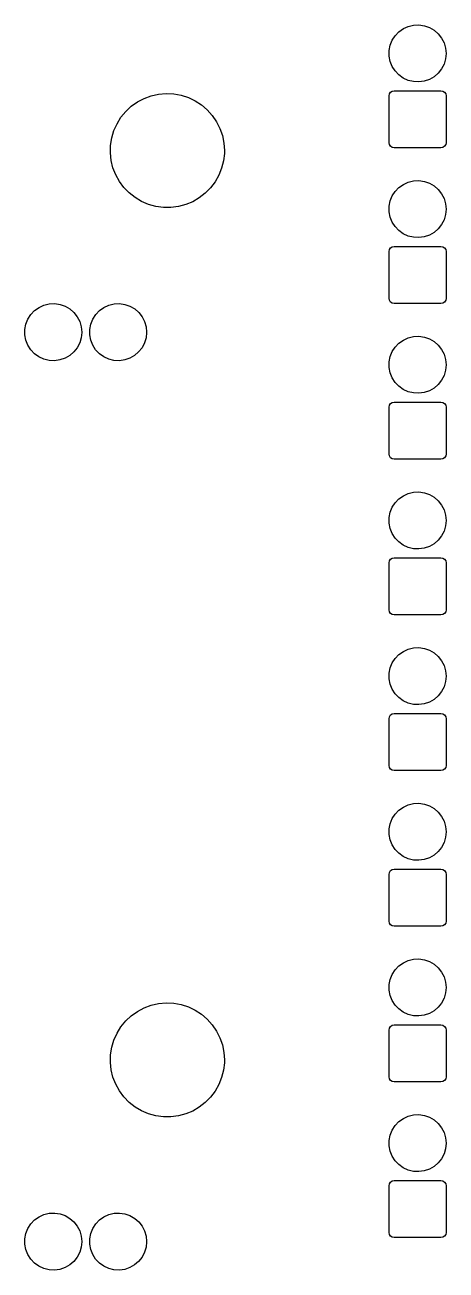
# Model space of a CAD drawing. Extents: x 10 to 584, y -410 to -10.
# Drawn here: x 224.91 to 241.16, y -203.02 to -155.03 of the extents above; entities that cross this region are included whole.
import ezdxf

# ---------------------------------------------------------------- set-up
doc = ezdxf.new("R2010")
doc.units = 0
doc.layers.add('BLACK', color=7, linetype='CONTINUOUS')

msp = doc.modelspace()

# ---------------------------------------------------------------- linework, layer by layer
at = {"layer": 'BLACK', "linetype": 'CONTINUOUS'}
for p, q in [((239.081, -155.623), (239.194, -155.447)), ((239.194, -155.447), (239.338, -155.296)), ((239.338, -155.296), (239.509, -155.175)), ((239.509, -155.175), (239.699, -155.089)), ((239.699, -155.089), (239.902, -155.04)), ((239.902, -155.04), (240.111, -155.03)), ((240.111, -155.03), (240.318, -155.06)), ((240.318, -155.06), (240.515, -155.129)), ((240.515, -155.129), (240.696, -155.233)), ((240.696, -155.233), (240.854, -155.37)), ((240.854, -155.37), (240.983, -155.535)), ((238.962, -156.021), (239.002, -155.816)), ((239.002, -155.816), (239.081, -155.623)), ((240.983, -155.535), (241.079, -155.72)), ((241.079, -155.72), (241.137, -155.921)), ((241.137, -155.921), (241.157, -156.129)), ((238.962, -156.23), (238.962, -156.021)), ((239.001, -156.436), (238.962, -156.23)), ((239.078, -156.63), (239.001, -156.436)), ((241.136, -156.342), (241.076, -156.543)), ((241.157, -156.135), (241.136, -156.342)), ((241.157, -156.129), (241.157, -156.135)), ((239.19, -156.806), (239.078, -156.63)), ((239.334, -156.958), (239.19, -156.806)), ((240.85, -156.892), (240.691, -157.028)), ((240.98, -156.728), (240.85, -156.892)), ((241.076, -156.543), (240.98, -156.728)), ((239.504, -157.08), (239.334, -156.958)), ((239.694, -157.167), (239.504, -157.08)), ((239.897, -157.217), (239.694, -157.167)), ((240.105, -157.228), (239.897, -157.217)), ((240.312, -157.199), (240.105, -157.228)), ((240.51, -157.131), (240.312, -157.199)), ((240.691, -157.028), (240.51, -157.131)), ((229.254, -157.999), (229.512, -157.863)), ((229.512, -157.863), (229.786, -157.762)), ((229.786, -157.762), (230.071, -157.699)), ((230.071, -157.699), (230.361, -157.673)), ((230.361, -157.673), (230.652, -157.687)), ((230.652, -157.687), (230.939, -157.738)), ((230.939, -157.738), (231.217, -157.827)), ((231.217, -157.827), (231.48, -157.952)), ((238.957, -157.769), (238.972, -157.692)), ((238.957, -159.569), (238.957, -157.769)), ((238.972, -157.692), (239.016, -157.627)), ((239.016, -157.627), (239.081, -157.584)), ((239.081, -157.584), (239.157, -157.569)), ((239.157, -157.569), (240.957, -157.569)), ((240.957, -157.569), (241.034, -157.584)), ((241.034, -157.584), (241.099, -157.627)), ((241.099, -157.627), (241.142, -157.692)), ((241.142, -157.692), (241.157, -157.769)), ((241.157, -157.769), (241.157, -159.569)), ((228.618, -158.592), (228.803, -158.367)), ((228.803, -158.367), (229.017, -158.168)), ((229.017, -158.168), (229.254, -157.999)), ((231.48, -157.952), (231.725, -158.111)), ((231.725, -158.111), (231.946, -158.301)), ((231.946, -158.301), (232.141, -158.518)), ((228.345, -159.106), (228.465, -158.84)), ((228.465, -158.84), (228.618, -158.592)), ((232.141, -158.518), (232.305, -158.76)), ((232.305, -158.76), (232.435, -159.02)), ((228.262, -159.385), (228.345, -159.106)), ((232.435, -159.02), (232.53, -159.296)), ((232.53, -159.296), (232.588, -159.582)), ((228.209, -159.965), (228.216, -159.673)), ((228.216, -159.673), (228.262, -159.385)), ((232.588, -159.582), (232.607, -159.873)), ((238.972, -159.645), (238.957, -159.569)), ((239.016, -159.71), (238.972, -159.645)), ((239.081, -159.754), (239.016, -159.71)), ((239.157, -159.769), (239.081, -159.754)), ((240.957, -159.769), (239.157, -159.769)), ((241.034, -159.754), (240.957, -159.769)), ((241.099, -159.71), (241.034, -159.754)), ((241.142, -159.645), (241.099, -159.71)), ((241.157, -159.569), (241.142, -159.645)), ((228.241, -160.255), (228.209, -159.965)), ((228.31, -160.538), (228.241, -160.255)), ((232.571, -160.27), (232.5, -160.553)), ((232.605, -159.98), (232.571, -160.27)), ((232.607, -159.873), (232.605, -159.98)), ((228.417, -160.81), (228.31, -160.538)), ((232.5, -160.553), (232.391, -160.823)), ((228.558, -161.065), (228.417, -160.81)), ((228.732, -161.299), (228.558, -161.065)), ((232.248, -161.077), (232.073, -161.31)), ((232.391, -160.823), (232.248, -161.077)), ((239.338, -161.296), (239.509, -161.175)), ((239.509, -161.175), (239.699, -161.089)), ((239.699, -161.089), (239.902, -161.04)), ((239.902, -161.04), (240.111, -161.03)), ((240.111, -161.03), (240.318, -161.06)), ((240.318, -161.06), (240.515, -161.129)), ((240.515, -161.129), (240.696, -161.233)), ((240.696, -161.233), (240.854, -161.37)), ((228.935, -161.508), (228.732, -161.299)), ((229.164, -161.688), (228.935, -161.508)), ((229.415, -161.836), (229.164, -161.688)), ((231.637, -161.697), (231.385, -161.843)), ((231.868, -161.518), (231.637, -161.697)), ((232.073, -161.31), (231.868, -161.518)), ((239.002, -161.816), (239.081, -161.623)), ((239.081, -161.623), (239.194, -161.447)), ((239.194, -161.447), (239.338, -161.296)), ((240.854, -161.37), (240.983, -161.535)), ((240.983, -161.535), (241.079, -161.72)), ((241.079, -161.72), (241.137, -161.921)), ((229.684, -161.95), (229.415, -161.836)), ((229.965, -162.028), (229.684, -161.95)), ((230.254, -162.067), (229.965, -162.028)), ((230.545, -162.068), (230.254, -162.067)), ((230.835, -162.031), (230.545, -162.068)), ((231.116, -161.955), (230.835, -162.031)), ((231.385, -161.843), (231.116, -161.955)), ((238.962, -162.021), (239.002, -161.816)), ((238.962, -162.23), (238.962, -162.021)), ((241.157, -162.135), (241.136, -162.342)), ((241.137, -161.921), (241.157, -162.129)), ((241.157, -162.129), (241.157, -162.135)), ((239.001, -162.436), (238.962, -162.23)), ((239.078, -162.63), (239.001, -162.436)), ((239.19, -162.806), (239.078, -162.63)), ((241.076, -162.543), (240.98, -162.728)), ((241.136, -162.342), (241.076, -162.543)), ((239.334, -162.958), (239.19, -162.806)), ((239.504, -163.08), (239.334, -162.958)), ((239.694, -163.167), (239.504, -163.08)), ((239.897, -163.217), (239.694, -163.167)), ((240.51, -163.131), (240.312, -163.199)), ((240.691, -163.028), (240.51, -163.131)), ((240.85, -162.892), (240.691, -163.028)), ((240.98, -162.728), (240.85, -162.892)), ((238.972, -163.692), (239.016, -163.627)), ((239.016, -163.627), (239.081, -163.584)), ((239.081, -163.584), (239.157, -163.569)), ((239.157, -163.569), (240.957, -163.569)), ((240.105, -163.228), (239.897, -163.217)), ((240.312, -163.199), (240.105, -163.228)), ((240.957, -163.569), (241.034, -163.584)), ((241.034, -163.584), (241.099, -163.627)), ((241.099, -163.627), (241.142, -163.692)), ((238.957, -163.769), (238.972, -163.692)), ((238.957, -165.569), (238.957, -163.769)), ((241.142, -163.692), (241.157, -163.769)), ((241.157, -163.769), (241.157, -165.569)), ((238.972, -165.645), (238.957, -165.569)), ((241.157, -165.569), (241.142, -165.645)), ((225.144, -166.191), (225.288, -166.04)), ((225.288, -166.04), (225.459, -165.919)), ((225.459, -165.919), (225.649, -165.833)), ((225.649, -165.833), (225.852, -165.784)), ((225.852, -165.784), (226.061, -165.774)), ((226.061, -165.774), (226.268, -165.804)), ((226.268, -165.804), (226.465, -165.873)), ((226.465, -165.873), (226.646, -165.977)), ((226.646, -165.977), (226.804, -166.114)), ((227.644, -166.191), (227.788, -166.04)), ((227.788, -166.04), (227.959, -165.919)), ((227.959, -165.919), (228.149, -165.833)), ((228.149, -165.833), (228.352, -165.784)), ((228.352, -165.784), (228.561, -165.774)), ((228.561, -165.774), (228.768, -165.804)), ((228.768, -165.804), (228.965, -165.873)), ((228.965, -165.873), (229.146, -165.977)), ((229.146, -165.977), (229.304, -166.114)), ((239.016, -165.71), (238.972, -165.645)), ((239.081, -165.754), (239.016, -165.71)), ((239.157, -165.769), (239.081, -165.754)), ((240.957, -165.769), (239.157, -165.769)), ((241.034, -165.754), (240.957, -165.769)), ((241.099, -165.71), (241.034, -165.754)), ((241.142, -165.645), (241.099, -165.71)), ((224.952, -166.56), (225.031, -166.367)), ((225.031, -166.367), (225.144, -166.191)), ((226.804, -166.114), (226.933, -166.279)), ((226.933, -166.279), (227.029, -166.464)), ((227.029, -166.464), (227.087, -166.665)), ((227.452, -166.56), (227.531, -166.367)), ((227.531, -166.367), (227.644, -166.191)), ((229.304, -166.114), (229.433, -166.279)), ((229.433, -166.279), (229.529, -166.464)), ((229.529, -166.464), (229.587, -166.665)), ((224.912, -166.765), (224.952, -166.56)), ((224.912, -166.974), (224.912, -166.765)), ((224.951, -167.18), (224.912, -166.974)), ((227.107, -166.879), (227.086, -167.086)), ((227.087, -166.665), (227.107, -166.873)), ((227.107, -166.873), (227.107, -166.879)), ((227.412, -166.765), (227.452, -166.56)), ((227.412, -166.974), (227.412, -166.765)), ((227.451, -167.18), (227.412, -166.974)), ((229.607, -166.879), (229.586, -167.086)), ((229.587, -166.665), (229.607, -166.873)), ((229.607, -166.873), (229.607, -166.879)), ((225.028, -167.374), (224.951, -167.18)), ((225.14, -167.55), (225.028, -167.374)), ((226.93, -167.472), (226.8, -167.636)), ((227.026, -167.287), (226.93, -167.472)), ((227.086, -167.086), (227.026, -167.287)), ((227.528, -167.374), (227.451, -167.18)), ((227.64, -167.55), (227.528, -167.374)), ((229.43, -167.472), (229.3, -167.636)), ((229.526, -167.287), (229.43, -167.472)), ((229.586, -167.086), (229.526, -167.287)), ((239.081, -167.623), (239.194, -167.447)), ((239.194, -167.447), (239.338, -167.296)), ((239.338, -167.296), (239.509, -167.175)), ((239.509, -167.175), (239.699, -167.089)), ((239.699, -167.089), (239.902, -167.04)), ((239.902, -167.04), (240.111, -167.03)), ((240.111, -167.03), (240.318, -167.06)), ((240.318, -167.06), (240.515, -167.129)), ((240.515, -167.129), (240.696, -167.233)), ((240.696, -167.233), (240.854, -167.37)), ((240.854, -167.37), (240.983, -167.535)), ((225.284, -167.702), (225.14, -167.55)), ((225.454, -167.824), (225.284, -167.702)), ((225.644, -167.911), (225.454, -167.824)), ((225.847, -167.961), (225.644, -167.911)), ((226.055, -167.972), (225.847, -167.961)), ((226.262, -167.943), (226.055, -167.972)), ((226.46, -167.875), (226.262, -167.943)), ((226.641, -167.772), (226.46, -167.875)), ((226.8, -167.636), (226.641, -167.772)), ((227.784, -167.702), (227.64, -167.55)), ((227.954, -167.824), (227.784, -167.702)), ((228.144, -167.911), (227.954, -167.824)), ((228.347, -167.961), (228.144, -167.911)), ((228.555, -167.972), (228.347, -167.961)), ((228.762, -167.943), (228.555, -167.972)), ((228.96, -167.875), (228.762, -167.943)), ((229.141, -167.772), (228.96, -167.875)), ((229.3, -167.636), (229.141, -167.772)), ((238.962, -168.021), (239.002, -167.816)), ((239.002, -167.816), (239.081, -167.623)), ((240.983, -167.535), (241.079, -167.72)), ((241.079, -167.72), (241.137, -167.921)), ((241.137, -167.921), (241.157, -168.129)), ((238.962, -168.23), (238.962, -168.021)), ((239.001, -168.436), (238.962, -168.23)), ((239.078, -168.63), (239.001, -168.436)), ((241.136, -168.342), (241.076, -168.543)), ((241.157, -168.135), (241.136, -168.342)), ((241.157, -168.129), (241.157, -168.135)), ((239.19, -168.806), (239.078, -168.63)), ((239.334, -168.958), (239.19, -168.806)), ((240.85, -168.892), (240.691, -169.028)), ((240.98, -168.728), (240.85, -168.892)), ((241.076, -168.543), (240.98, -168.728)), ((239.504, -169.08), (239.334, -168.958)), ((239.694, -169.167), (239.504, -169.08)), ((239.897, -169.217), (239.694, -169.167)), ((240.105, -169.228), (239.897, -169.217)), ((240.312, -169.199), (240.105, -169.228)), ((240.51, -169.131), (240.312, -169.199)), ((240.691, -169.028), (240.51, -169.131)), ((238.957, -169.769), (238.972, -169.692)), ((238.957, -171.569), (238.957, -169.769)), ((238.972, -169.692), (239.016, -169.627)), ((239.016, -169.627), (239.081, -169.584)), ((239.081, -169.584), (239.157, -169.569)), ((239.157, -169.569), (240.957, -169.569)), ((240.957, -169.569), (241.034, -169.584)), ((241.034, -169.584), (241.099, -169.627)), ((241.099, -169.627), (241.142, -169.692)), ((241.142, -169.692), (241.157, -169.769)), ((241.157, -169.769), (241.157, -171.569)), ((238.972, -171.645), (238.957, -171.569)), ((239.016, -171.71), (238.972, -171.645)), ((239.081, -171.754), (239.016, -171.71)), ((239.157, -171.769), (239.081, -171.754)), ((240.957, -171.769), (239.157, -171.769)), ((241.034, -171.754), (240.957, -171.769)), ((241.099, -171.71), (241.034, -171.754)), ((241.142, -171.645), (241.099, -171.71)), ((241.157, -171.569), (241.142, -171.645)), ((239.338, -173.296), (239.509, -173.175)), ((239.509, -173.175), (239.699, -173.089)), ((239.699, -173.089), (239.902, -173.04)), ((239.902, -173.04), (240.111, -173.03)), ((240.111, -173.03), (240.318, -173.06)), ((240.318, -173.06), (240.515, -173.129)), ((240.515, -173.129), (240.696, -173.233)), ((240.696, -173.233), (240.854, -173.37)), ((239.002, -173.816), (239.081, -173.623)), ((239.081, -173.623), (239.194, -173.447)), ((239.194, -173.447), (239.338, -173.296)), ((240.854, -173.37), (240.983, -173.535)), ((240.983, -173.535), (241.079, -173.72)), ((241.079, -173.72), (241.137, -173.921)), ((238.962, -174.021), (239.002, -173.816)), ((238.962, -174.23), (238.962, -174.021)), ((241.157, -174.135), (241.136, -174.342)), ((241.137, -173.921), (241.157, -174.129)), ((241.157, -174.129), (241.157, -174.135)), ((239.001, -174.436), (238.962, -174.23)), ((239.078, -174.63), (239.001, -174.436)), ((239.19, -174.806), (239.078, -174.63)), ((241.076, -174.543), (240.98, -174.728)), ((241.136, -174.342), (241.076, -174.543)), ((239.334, -174.958), (239.19, -174.806)), ((239.504, -175.08), (239.334, -174.958)), ((239.694, -175.167), (239.504, -175.08)), ((239.897, -175.217), (239.694, -175.167)), ((240.51, -175.131), (240.312, -175.199)), ((240.691, -175.028), (240.51, -175.131)), ((240.85, -174.892), (240.691, -175.028)), ((240.98, -174.728), (240.85, -174.892)), ((238.972, -175.692), (239.016, -175.627)), ((239.016, -175.627), (239.081, -175.584)), ((239.081, -175.584), (239.157, -175.569)), ((239.157, -175.569), (240.957, -175.569)), ((240.105, -175.228), (239.897, -175.217)), ((240.312, -175.199), (240.105, -175.228)), ((240.957, -175.569), (241.034, -175.584)), ((241.034, -175.584), (241.099, -175.627)), ((241.099, -175.627), (241.142, -175.692)), ((238.957, -175.769), (238.972, -175.692)), ((238.957, -177.569), (238.957, -175.769)), ((241.142, -175.692), (241.157, -175.769)), ((241.157, -175.769), (241.157, -177.569)), ((238.972, -177.645), (238.957, -177.569)), ((241.157, -177.569), (241.142, -177.645)), ((239.016, -177.71), (238.972, -177.645)), ((239.081, -177.754), (239.016, -177.71)), ((239.157, -177.769), (239.081, -177.754)), ((240.957, -177.769), (239.157, -177.769)), ((241.034, -177.754), (240.957, -177.769)), ((241.099, -177.71), (241.034, -177.754)), ((241.142, -177.645), (241.099, -177.71)), ((239.081, -179.623), (239.194, -179.447)), ((239.194, -179.447), (239.338, -179.296)), ((239.338, -179.296), (239.509, -179.175)), ((239.509, -179.175), (239.699, -179.089)), ((239.699, -179.089), (239.902, -179.04)), ((239.902, -179.04), (240.111, -179.03)), ((240.111, -179.03), (240.318, -179.06)), ((240.318, -179.06), (240.515, -179.129)), ((240.515, -179.129), (240.696, -179.233)), ((240.696, -179.233), (240.854, -179.37)), ((240.854, -179.37), (240.983, -179.535)), ((238.962, -180.021), (239.002, -179.816)), ((239.002, -179.816), (239.081, -179.623)), ((240.983, -179.535), (241.079, -179.72)), ((241.079, -179.72), (241.137, -179.921)), ((241.137, -179.921), (241.157, -180.129)), ((238.962, -180.23), (238.962, -180.021)), ((239.001, -180.436), (238.962, -180.23)), ((239.078, -180.63), (239.001, -180.436)), ((241.136, -180.342), (241.076, -180.543)), ((241.157, -180.135), (241.136, -180.342)), ((241.157, -180.129), (241.157, -180.135)), ((239.19, -180.806), (239.078, -180.63)), ((239.334, -180.958), (239.19, -180.806)), ((240.85, -180.892), (240.691, -181.028)), ((240.98, -180.728), (240.85, -180.892)), ((241.076, -180.543), (240.98, -180.728)), ((239.504, -181.08), (239.334, -180.958)), ((239.694, -181.167), (239.504, -181.08)), ((239.897, -181.217), (239.694, -181.167)), ((240.105, -181.228), (239.897, -181.217)), ((240.312, -181.199), (240.105, -181.228)), ((240.51, -181.131), (240.312, -181.199)), ((240.691, -181.028), (240.51, -181.131)), ((238.957, -181.769), (238.972, -181.692)), ((238.957, -183.569), (238.957, -181.769)), ((238.972, -181.692), (239.016, -181.627)), ((239.016, -181.627), (239.081, -181.584)), ((239.081, -181.584), (239.157, -181.569)), ((239.157, -181.569), (240.957, -181.569)), ((240.957, -181.569), (241.034, -181.584)), ((241.034, -181.584), (241.099, -181.627)), ((241.099, -181.627), (241.142, -181.692)), ((241.142, -181.692), (241.157, -181.769)), ((241.157, -181.769), (241.157, -183.569)), ((238.972, -183.645), (238.957, -183.569)), ((239.016, -183.71), (238.972, -183.645)), ((239.081, -183.754), (239.016, -183.71)), ((239.157, -183.769), (239.081, -183.754)), ((240.957, -183.769), (239.157, -183.769)), ((241.034, -183.754), (240.957, -183.769)), ((241.099, -183.71), (241.034, -183.754)), ((241.142, -183.645), (241.099, -183.71)), ((241.157, -183.569), (241.142, -183.645)), ((239.338, -185.296), (239.509, -185.175)), ((239.509, -185.175), (239.699, -185.089)), ((239.699, -185.089), (239.902, -185.04)), ((239.902, -185.04), (240.111, -185.03)), ((240.111, -185.03), (240.318, -185.06)), ((240.318, -185.06), (240.515, -185.129)), ((240.515, -185.129), (240.696, -185.233)), ((240.696, -185.233), (240.854, -185.37)), ((239.002, -185.816), (239.081, -185.623)), ((239.081, -185.623), (239.194, -185.447)), ((239.194, -185.447), (239.338, -185.296)), ((240.854, -185.37), (240.983, -185.535)), ((240.983, -185.535), (241.079, -185.72)), ((241.079, -185.72), (241.137, -185.921)), ((238.962, -186.021), (239.002, -185.816)), ((238.962, -186.23), (238.962, -186.021)), ((241.157, -186.135), (241.136, -186.342)), ((241.137, -185.921), (241.157, -186.129)), ((241.157, -186.129), (241.157, -186.135)), ((239.001, -186.436), (238.962, -186.23)), ((239.078, -186.63), (239.001, -186.436)), ((239.19, -186.806), (239.078, -186.63)), ((241.076, -186.543), (240.98, -186.728)), ((241.136, -186.342), (241.076, -186.543)), ((239.334, -186.958), (239.19, -186.806)), ((239.504, -187.08), (239.334, -186.958)), ((239.694, -187.167), (239.504, -187.08)), ((239.897, -187.217), (239.694, -187.167)), ((240.51, -187.131), (240.312, -187.199)), ((240.691, -187.028), (240.51, -187.131)), ((240.85, -186.892), (240.691, -187.028)), ((240.98, -186.728), (240.85, -186.892)), ((238.972, -187.692), (239.016, -187.627)), ((239.016, -187.627), (239.081, -187.584)), ((239.081, -187.584), (239.157, -187.569)), ((239.157, -187.569), (240.957, -187.569)), ((240.105, -187.228), (239.897, -187.217)), ((240.312, -187.199), (240.105, -187.228)), ((240.957, -187.569), (241.034, -187.584)), ((241.034, -187.584), (241.099, -187.627)), ((241.099, -187.627), (241.142, -187.692)), ((238.957, -187.769), (238.972, -187.692)), ((238.957, -189.569), (238.957, -187.769)), ((241.142, -187.692), (241.157, -187.769)), ((241.157, -187.769), (241.157, -189.569)), ((238.972, -189.645), (238.957, -189.569)), ((239.016, -189.71), (238.972, -189.645)), ((239.081, -189.754), (239.016, -189.71)), ((239.157, -189.769), (239.081, -189.754)), ((240.957, -189.769), (239.157, -189.769)), ((241.034, -189.754), (240.957, -189.769)), ((241.099, -189.71), (241.034, -189.754)), ((241.142, -189.645), (241.099, -189.71)), ((241.157, -189.569), (241.142, -189.645)), ((239.081, -191.623), (239.194, -191.447)), ((239.194, -191.447), (239.338, -191.296)), ((239.338, -191.296), (239.509, -191.175)), ((239.509, -191.175), (239.699, -191.089)), ((239.699, -191.089), (239.902, -191.04)), ((239.902, -191.04), (240.111, -191.03)), ((240.111, -191.03), (240.318, -191.06)), ((240.318, -191.06), (240.515, -191.129)), ((240.515, -191.129), (240.696, -191.233)), ((240.696, -191.233), (240.854, -191.37)), ((240.854, -191.37), (240.983, -191.535)), ((238.962, -192.021), (239.002, -191.816)), ((239.002, -191.816), (239.081, -191.623)), ((240.983, -191.535), (241.079, -191.72)), ((241.079, -191.72), (241.137, -191.921)), ((241.137, -191.921), (241.157, -192.129)), ((238.962, -192.23), (238.962, -192.021)), ((239.001, -192.436), (238.962, -192.23)), ((239.078, -192.63), (239.001, -192.436)), ((241.136, -192.342), (241.076, -192.543)), ((241.157, -192.135), (241.136, -192.342)), ((241.157, -192.129), (241.157, -192.135)), ((229.254, -193.049), (229.512, -192.913)), ((229.512, -192.913), (229.786, -192.812)), ((229.786, -192.812), (230.071, -192.749)), ((230.071, -192.749), (230.361, -192.723)), ((230.361, -192.723), (230.652, -192.737)), ((230.652, -192.737), (230.939, -192.788)), ((230.939, -192.788), (231.217, -192.877)), ((231.217, -192.877), (231.48, -193.002)), ((239.19, -192.806), (239.078, -192.63)), ((239.334, -192.958), (239.19, -192.806)), ((240.85, -192.892), (240.691, -193.028)), ((240.98, -192.728), (240.85, -192.892)), ((241.076, -192.543), (240.98, -192.728)), ((228.803, -193.417), (229.017, -193.218)), ((229.017, -193.218), (229.254, -193.049)), ((231.48, -193.002), (231.725, -193.161)), ((231.725, -193.161), (231.946, -193.351)), ((231.946, -193.351), (232.141, -193.568)), ((239.504, -193.08), (239.334, -192.958)), ((239.694, -193.167), (239.504, -193.08)), ((239.897, -193.217), (239.694, -193.167)), ((240.105, -193.228), (239.897, -193.217)), ((240.312, -193.199), (240.105, -193.228)), ((240.51, -193.131), (240.312, -193.199)), ((240.691, -193.028), (240.51, -193.131)), ((228.465, -193.89), (228.618, -193.642)), ((228.618, -193.642), (228.803, -193.417)), ((232.141, -193.568), (232.305, -193.81)), ((232.305, -193.81), (232.435, -194.07)), ((238.957, -193.769), (238.972, -193.692)), ((238.957, -195.569), (238.957, -193.769)), ((238.972, -193.692), (239.016, -193.627)), ((239.016, -193.627), (239.081, -193.584)), ((239.081, -193.584), (239.157, -193.569)), ((239.157, -193.569), (240.957, -193.569)), ((240.957, -193.569), (241.034, -193.584)), ((241.034, -193.584), (241.099, -193.627)), ((241.099, -193.627), (241.142, -193.692)), ((241.142, -193.692), (241.157, -193.769)), ((241.157, -193.769), (241.157, -195.569)), ((228.262, -194.435), (228.345, -194.156)), ((228.345, -194.156), (228.465, -193.89)), ((232.435, -194.07), (232.53, -194.346)), ((232.53, -194.346), (232.588, -194.632)), ((228.209, -195.015), (228.216, -194.723)), ((228.216, -194.723), (228.262, -194.435)), ((232.588, -194.632), (232.607, -194.923)), ((228.241, -195.305), (228.209, -195.015)), ((228.31, -195.588), (228.241, -195.305)), ((232.571, -195.32), (232.5, -195.603)), ((232.605, -195.03), (232.571, -195.32)), ((232.607, -194.923), (232.605, -195.03)), ((228.417, -195.86), (228.31, -195.588)), ((232.5, -195.603), (232.391, -195.873)), ((238.972, -195.645), (238.957, -195.569)), ((239.016, -195.71), (238.972, -195.645)), ((239.081, -195.754), (239.016, -195.71)), ((239.157, -195.769), (239.081, -195.754)), ((240.957, -195.769), (239.157, -195.769)), ((241.034, -195.754), (240.957, -195.769)), ((241.099, -195.71), (241.034, -195.754)), ((241.142, -195.645), (241.099, -195.71)), ((241.157, -195.569), (241.142, -195.645)), ((228.558, -196.115), (228.417, -195.86)), ((228.732, -196.349), (228.558, -196.115)), ((232.248, -196.127), (232.073, -196.36)), ((232.391, -195.873), (232.248, -196.127)), ((228.935, -196.558), (228.732, -196.349)), ((229.164, -196.738), (228.935, -196.558)), ((229.415, -196.886), (229.164, -196.738)), ((231.637, -196.747), (231.385, -196.893)), ((231.868, -196.568), (231.637, -196.747)), ((232.073, -196.36), (231.868, -196.568)), ((229.684, -197), (229.415, -196.886)), ((229.965, -197.078), (229.684, -197)), ((230.254, -197.117), (229.965, -197.078)), ((230.545, -197.118), (230.254, -197.117)), ((230.835, -197.081), (230.545, -197.118)), ((231.116, -197.005), (230.835, -197.081)), ((231.385, -196.893), (231.116, -197.005)), ((239.338, -197.296), (239.509, -197.175)), ((239.509, -197.175), (239.699, -197.089)), ((239.699, -197.089), (239.902, -197.04)), ((239.902, -197.04), (240.111, -197.03)), ((240.111, -197.03), (240.318, -197.06)), ((240.318, -197.06), (240.515, -197.129)), ((240.515, -197.129), (240.696, -197.233)), ((240.696, -197.233), (240.854, -197.37)), ((239.002, -197.816), (239.081, -197.623)), ((239.081, -197.623), (239.194, -197.447)), ((239.194, -197.447), (239.338, -197.296)), ((240.854, -197.37), (240.983, -197.535)), ((240.983, -197.535), (241.079, -197.72)), ((241.079, -197.72), (241.137, -197.921)), ((238.962, -198.021), (239.002, -197.816)), ((238.962, -198.23), (238.962, -198.021)), ((241.157, -198.135), (241.136, -198.342)), ((241.137, -197.921), (241.157, -198.129)), ((241.157, -198.129), (241.157, -198.135)), ((239.001, -198.436), (238.962, -198.23)), ((239.078, -198.63), (239.001, -198.436)), ((239.19, -198.806), (239.078, -198.63)), ((241.076, -198.543), (240.98, -198.728)), ((241.136, -198.342), (241.076, -198.543)), ((239.334, -198.958), (239.19, -198.806)), ((239.504, -199.08), (239.334, -198.958)), ((239.694, -199.167), (239.504, -199.08)), ((240.51, -199.131), (240.312, -199.199)), ((240.691, -199.028), (240.51, -199.131)), ((240.85, -198.892), (240.691, -199.028)), ((240.98, -198.728), (240.85, -198.892)), ((238.972, -199.692), (239.016, -199.627)), ((239.016, -199.627), (239.081, -199.584)), ((239.081, -199.584), (239.157, -199.569)), ((239.157, -199.569), (240.957, -199.569)), ((239.897, -199.217), (239.694, -199.167)), ((240.105, -199.228), (239.897, -199.217)), ((240.312, -199.199), (240.105, -199.228)), ((240.957, -199.569), (241.034, -199.584)), ((241.034, -199.584), (241.099, -199.627)), ((241.099, -199.627), (241.142, -199.692)), ((238.957, -199.769), (238.972, -199.692)), ((238.957, -201.569), (238.957, -199.769)), ((241.142, -199.692), (241.157, -199.769)), ((241.157, -199.769), (241.157, -201.569)), ((225.288, -201.09), (225.459, -200.969)), ((225.459, -200.969), (225.649, -200.883)), ((225.649, -200.883), (225.852, -200.834)), ((225.852, -200.834), (226.061, -200.824)), ((226.061, -200.824), (226.268, -200.854)), ((226.268, -200.854), (226.465, -200.923)), ((226.465, -200.923), (226.646, -201.027)), ((226.646, -201.027), (226.804, -201.164)), ((227.788, -201.09), (227.959, -200.969)), ((227.959, -200.969), (228.149, -200.883)), ((228.149, -200.883), (228.352, -200.834)), ((228.352, -200.834), (228.561, -200.824)), ((228.561, -200.824), (228.768, -200.854)), ((228.768, -200.854), (228.965, -200.923)), ((228.965, -200.923), (229.146, -201.027)), ((229.146, -201.027), (229.304, -201.164)), ((224.952, -201.61), (225.031, -201.417)), ((225.031, -201.417), (225.144, -201.241)), ((225.144, -201.241), (225.288, -201.09)), ((226.804, -201.164), (226.933, -201.329)), ((226.933, -201.329), (227.029, -201.514)), ((227.029, -201.514), (227.087, -201.715)), ((227.452, -201.61), (227.531, -201.417)), ((227.531, -201.417), (227.644, -201.241)), ((227.644, -201.241), (227.788, -201.09)), ((229.304, -201.164), (229.433, -201.329)), ((229.433, -201.329), (229.529, -201.514)), ((229.529, -201.514), (229.587, -201.715)), ((224.912, -201.815), (224.952, -201.61)), ((224.912, -202.024), (224.912, -201.815)), ((224.951, -202.23), (224.912, -202.024)), ((227.107, -201.929), (227.086, -202.136)), ((227.087, -201.715), (227.107, -201.923)), ((227.107, -201.923), (227.107, -201.929)), ((227.412, -201.815), (227.452, -201.61)), ((227.412, -202.024), (227.412, -201.815)), ((227.451, -202.23), (227.412, -202.024)), ((229.607, -201.929), (229.586, -202.136)), ((229.587, -201.715), (229.607, -201.923)), ((229.607, -201.923), (229.607, -201.929)), ((238.972, -201.645), (238.957, -201.569)), ((239.016, -201.71), (238.972, -201.645)), ((239.081, -201.754), (239.016, -201.71)), ((239.157, -201.769), (239.081, -201.754)), ((240.957, -201.769), (239.157, -201.769)), ((241.034, -201.754), (240.957, -201.769)), ((241.099, -201.71), (241.034, -201.754)), ((241.142, -201.645), (241.099, -201.71)), ((241.157, -201.569), (241.142, -201.645)), ((225.028, -202.424), (224.951, -202.23)), ((225.14, -202.6), (225.028, -202.424)), ((226.93, -202.522), (226.8, -202.686)), ((227.026, -202.337), (226.93, -202.522)), ((227.086, -202.136), (227.026, -202.337)), ((227.528, -202.424), (227.451, -202.23)), ((227.64, -202.6), (227.528, -202.424)), ((229.43, -202.522), (229.3, -202.686)), ((229.526, -202.337), (229.43, -202.522)), ((229.586, -202.136), (229.526, -202.337)), ((225.284, -202.752), (225.14, -202.6)), ((225.454, -202.874), (225.284, -202.752)), ((225.644, -202.961), (225.454, -202.874)), ((225.847, -203.011), (225.644, -202.961)), ((226.262, -202.993), (226.055, -203.022)), ((226.46, -202.925), (226.262, -202.993)), ((226.641, -202.822), (226.46, -202.925)), ((226.8, -202.686), (226.641, -202.822)), ((227.784, -202.752), (227.64, -202.6)), ((227.954, -202.874), (227.784, -202.752)), ((228.144, -202.961), (227.954, -202.874)), ((228.347, -203.011), (228.144, -202.961)), ((228.762, -202.993), (228.555, -203.022)), ((228.96, -202.925), (228.762, -202.993)), ((229.141, -202.822), (228.96, -202.925)), ((229.3, -202.686), (229.141, -202.822)), ((226.055, -203.022), (225.847, -203.011)), ((228.555, -203.022), (228.347, -203.011))]:
    msp.add_line(p, q, dxfattribs=at)

doc.saveas('drawing.dxf')
